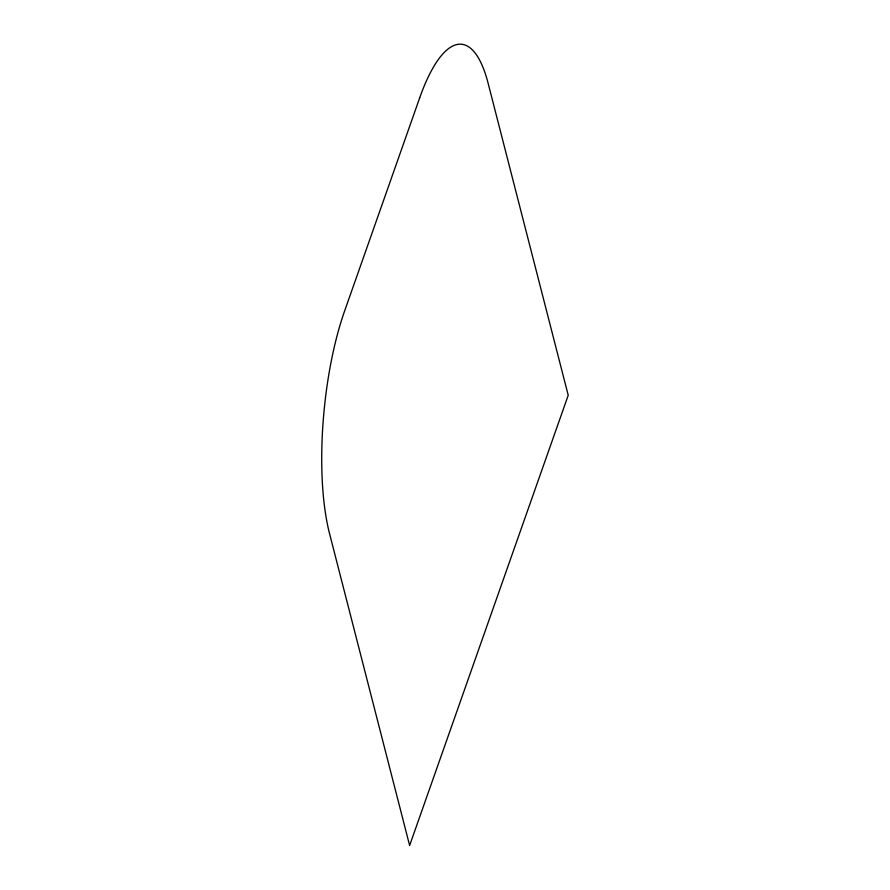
<?xml version="1.0" encoding="UTF-8"?>
<svg xmlns="http://www.w3.org/2000/svg" width="890" height="890" viewBox="0 0 890 890"><rect width="100%" height="100%" fill="white"/><g stroke="black" fill="none" stroke-linecap="round" stroke-linejoin="round"><path stroke-width="1.33" d="M419.702 97.822L344.575 311.099A158.298 47.393 -84.5 0 0 329.534 533.566L409.634 845.5L568.221 395.26L488.132 83.326A158.298 47.393 -84.5 0 0 419.702 97.822"/></g></svg>
